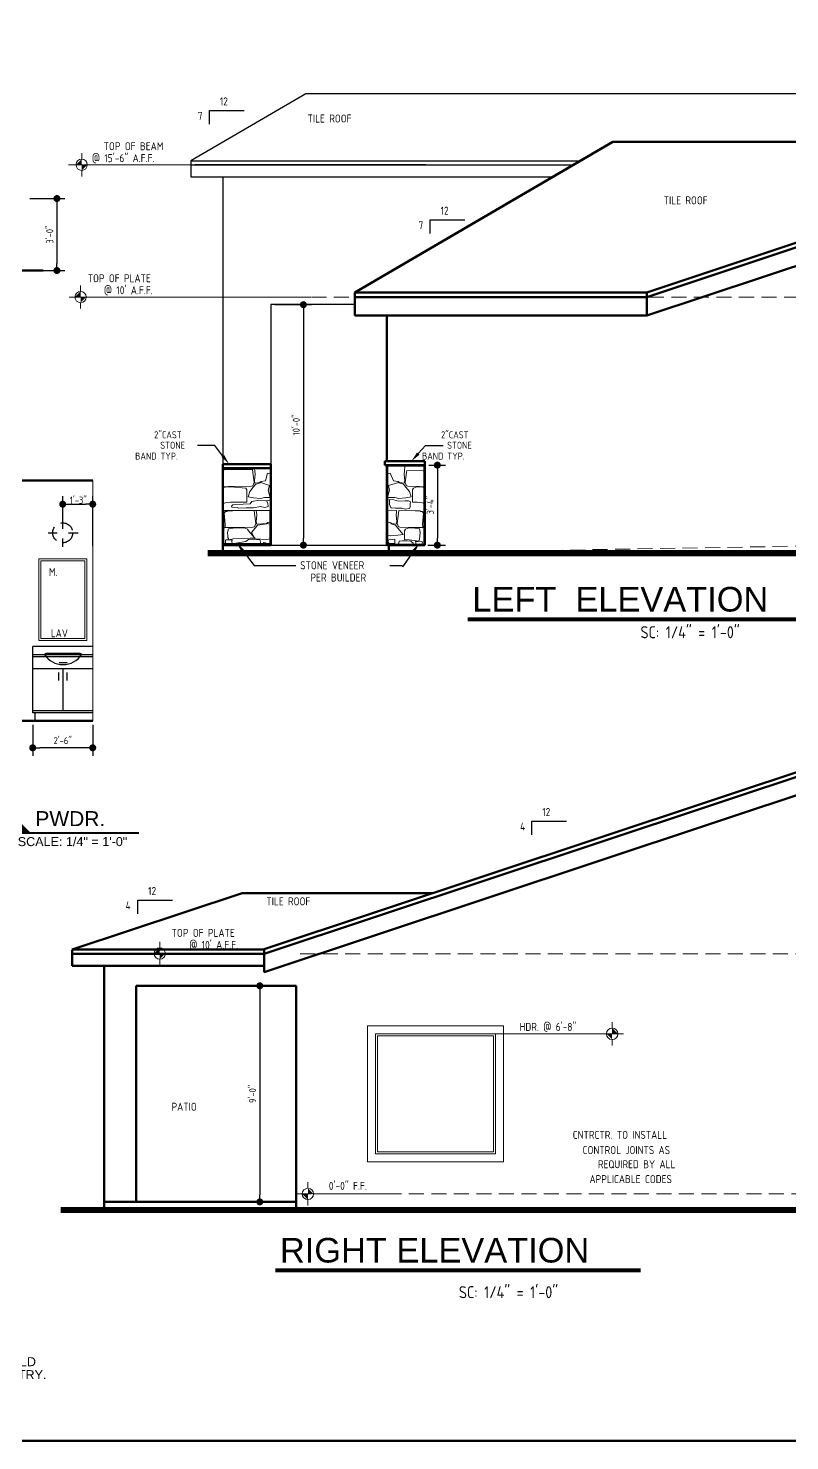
# Model space of a CAD drawing. Header units: feet. Extents: x 57903 to 63568, y -124112 to -112262.
# Drawn here: x 58789 to 59170, y -124112 to -123406 of the extents above; entities that cross this region are included whole.
import ezdxf
from ezdxf import colors
from ezdxf.entities.mleader import LeaderData, LeaderLine
from ezdxf.math import Vec2, Vec3

# ---------------------------------------------------------------- set-up
doc = ezdxf.new("R2010")
doc.units = ezdxf.units.FT
doc.header["$LTSCALE"] = 30
doc.header["$MEASUREMENT"] = 0
doc.linetypes.add('HIDDEN', pattern=[0.375, 0.25, -0.125])
doc.linetypes.add('Solid', pattern=[0])
for name, color, linetype, lineweight in [('CABS', 3, 'Continuous', 13), ('DIMS', 137, 'Continuous', 15), ('ELELEV WINDWS', 25, 'Continuous', 15), ('L1', 251, 'Continuous', 13), ('L3', 33, 'Continuous', 0), ('L4', 3, 'Continuous', 25), ('PLAN LABEL', 7, 'Continuous', 50), ('STONE', 73, 'Continuous', 0), ('WALLS', 7, 'Continuous', 60)]:
    doc.layers.add(name, color=color, linetype=linetype, lineweight=lineweight)
for name, color, linetype in [('DETAILS2', 9, 'Continuous'), ('DIM', 4, 'Continuous'), ('ELECTRICAL', 164, 'HIDDEN'), ('Elevation Text', 4, 'Continuous'), ('TEXT', 7, 'Continuous')]:
    doc.layers.add(name, color=color, linetype=linetype)
doc.styles.add('ARCH', font='ARCHITXT.SHX')
doc.styles.add('SWIS72', font='swissel.ttf', dxfattribs={"height": 4.5})
doc.styles.add('TEXT1', font='ARCHITXT.shx')
doc.dimstyles.new('ARCHITECTURAL', dxfattribs={"dimtxt": 3.5, "dimasz": 3.5, "dimexe": 4, "dimexo": 2, "dimgap": 1.5, "dimtad": 1, "dimdec": 1, "dimzin": 3, "dimdsep": 46, "dimlunit": 4, "dimtxsty": 'ARCH', "dimblk": 'DOT', "dimcen": 0.0625, "dimadec": 0, "dimazin": 0, "dimtfac": 1, "dimtdec": 1, "dimtix": 1, "dimtofl": 0, "dimtmove": 1, "dimatfit": 2, "dimldrblk": 'DOTSMALL', "dimfxl": 1, "dimtolj": 1, "dimtzin": 0, "dimarcsym": 0})

# ---------------------------------------------------------------- blocks, each defined once
blk = doc.blocks.new('_Dot')
at = {"layer": 'DIMS', "color": 0, "lineweight": -2}
blk.add_line((-0.5, 0), (-1, 0), dxfattribs=at)
at = {"layer": 'DIMS', "color": 0, "const_width": 0.5}
blk.add_lwpolyline([(-0.25, 0, 1), (0.25, 0, 1)], format="xyb", close=True, dxfattribs=at)
blk = doc.blocks.new('*D794')
at = {"layer": 'Defpoints', "color": 0, "linetype": 'Solid', "transparency": 16777216}
for p in [(58889.91, -123884.68), (58889.91, -123992.68), (58904.92, -123992.68)]:
    blk.add_point(p, dxfattribs=at)
at = {"layer": 'DIMS', "color": 0, "linetype": 'Solid', "lineweight": -2, "transparency": 16777216}
for p, q in [((58891.91, -123884.68), (58908.92, -123884.68)), ((58904.92, -123888.18), (58904.92, -123989.18)), ((58891.91, -123992.68), (58908.92, -123992.68))]:
    blk.add_line(p, q, dxfattribs=at)
at = {"layer": 'DIMS', "color": 0, "linetype": 'Solid', "lineweight": -2, "transparency": 16777216, "xscale": 3.5, "yscale": 3.5, "zscale": 3.5}
for p, rotation in [((58904.92, -123884.68), 90), ((58904.92, -123992.68), 270)]:
    blk.add_blockref('_Dot', p, dxfattribs=dict(at, rotation=rotation))
at = {"layer": 'DIMS', "color": 0, "linetype": 'Solid', "transparency": 16777216, "insert": (58901.34, -123938.68), "char_height": 3.5, "attachment_point": 5, "rotation": 90, "style": 'ARCH'}
blk.add_mtext('\\A1;9\'-0"', dxfattribs=at)
blk = doc.blocks.new('_DotSmall')
at = {"layer": 'DIMS', "color": 0, "const_width": 0.5}
blk.add_lwpolyline([(-0.0625, 0, 1), (0.0625, 0, 1)], format="xyb", close=True, dxfattribs=at)
blk = doc.blocks.new('*D795')
at = {"layer": 'Defpoints', "color": 0, "transparency": 16777216}
for p in [(58910.48, -123544.29), (58912.68, -123664.48), (58926.73, -123664.48)]:
    blk.add_point(p, dxfattribs=at)
at = {"layer": 'DIMS', "color": 0, "lineweight": -2, "transparency": 16777216}
for p, q in [((58912.48, -123544.29), (58930.73, -123544.29)), ((58926.73, -123547.79), (58926.73, -123660.98)), ((58914.68, -123664.48), (58930.73, -123664.48))]:
    blk.add_line(p, q, dxfattribs=at)
at = {"layer": 'DIMS', "color": 0, "lineweight": -2, "transparency": 16777216, "xscale": 3.5, "yscale": 3.5, "zscale": 3.5}
for p, rotation in [((58926.73, -123544.29), 90), ((58926.73, -123664.48), 270)]:
    blk.add_blockref('_Dot', p, dxfattribs=dict(at, rotation=rotation))
at = {"layer": 'DIMS', "color": 0, "transparency": 16777216, "insert": (58923.15, -123604.38), "char_height": 3.5, "attachment_point": 5, "rotation": 90, "style": 'ARCH'}
blk.add_mtext('\\A1;10\'-0"', dxfattribs=at)
blk = doc.blocks.new('*D796')
at = {"layer": 'Defpoints', "color": 0, "transparency": 16777216}
for p in [(58987.48, -123624.49, 0), (58987, -123664.48, 0), (58993.69, -123664.48)]:
    blk.add_point(p, dxfattribs=at)
at = {"layer": 'DIMS', "color": 0, "lineweight": -2, "transparency": 16777216}
for p, q in [((58989.48, -123624.49), (58997.69, -123624.49)), ((58993.69, -123627.99), (58993.69, -123660.98)), ((58989, -123664.48), (58997.69, -123664.48))]:
    blk.add_line(p, q, dxfattribs=at)
at = {"layer": 'DIMS', "color": 0, "lineweight": -2, "transparency": 16777216, "xscale": 3.5, "yscale": 3.5, "zscale": 3.5}
for p, rotation in [((58993.69, -123624.49), 90), ((58993.69, -123664.48), 270)]:
    blk.add_blockref('_Dot', p, dxfattribs=dict(at, rotation=rotation))
at = {"layer": 'DIMS', "color": 0, "transparency": 16777216, "insert": (58990.11, -123644.48), "char_height": 3.5, "attachment_point": 5, "rotation": 90, "style": 'ARCH'}
blk.add_mtext('\\A1;3\'-4"', dxfattribs=at)
blk = doc.blocks.new('*D799')
at = {"layer": 'Defpoints', "color": 0, "linetype": 'Solid', "transparency": 16777216}
for p in [(58787.96, -123491.25, -0.97), (58787.96, -123527.23, -0.23), (58803.52, -123527.23)]:
    blk.add_point(p, dxfattribs=at)
at = {"layer": 'DIMS', "color": 0, "linetype": 'Solid', "lineweight": -2, "transparency": 16777216}
for p, q in [((58789.96, -123491.25), (58807.52, -123491.25)), ((58803.52, -123494.75), (58803.52, -123523.73)), ((58789.96, -123527.23), (58807.52, -123527.23))]:
    blk.add_line(p, q, dxfattribs=at)
at = {"layer": 'DIMS', "color": 0, "linetype": 'Solid', "lineweight": -2, "transparency": 16777216, "xscale": 3.5, "yscale": 3.5, "zscale": 3.5}
for p, rotation in [((58803.52, -123491.25), 90), ((58803.52, -123527.23), 270)]:
    blk.add_blockref('_Dot', p, dxfattribs=dict(at, rotation=rotation))
at = {"layer": 'DIMS', "color": 0, "linetype": 'Solid', "transparency": 16777216, "insert": (58799.94, -123509.24), "char_height": 3.5, "attachment_point": 5, "rotation": 90, "style": 'ARCH'}
blk.add_mtext('\\A1;3\'-0"', dxfattribs=at)
blk = doc.blocks.new('*D801')
at = {"layer": 'Defpoints', "color": 0, "transparency": 16777216}
for p in [(58791.42, -123752.19, -10.3), (58821.42, -123752.19, -10.42), (58791.42, -123765.75)]:
    blk.add_point(p, dxfattribs=at)
at = {"layer": 'DIMS', "color": 0, "lineweight": -2, "transparency": 16777216}
for p, q in [((58791.42, -123754.19), (58791.42, -123769.75)), ((58821.42, -123754.19), (58821.42, -123769.75)), ((58817.92, -123765.75), (58794.92, -123765.75))]:
    blk.add_line(p, q, dxfattribs=at)
at = {"layer": 'DIMS', "color": 0, "lineweight": -2, "transparency": 16777216, "xscale": 3.5, "yscale": 3.5, "zscale": 3.5, "rotation": 180}
blk.add_blockref('_Dot', (58791.42, -123765.75), dxfattribs=at)
at = {"layer": 'DIMS', "color": 0, "lineweight": -2, "transparency": 16777216, "xscale": 3.5, "yscale": 3.5, "zscale": 3.5}
blk.add_blockref('_Dot', (58821.42, -123765.75), dxfattribs=at)
at = {"layer": 'DIMS', "color": 0, "transparency": 16777216, "insert": (58806.42, -123762.17), "char_height": 3.5, "attachment_point": 5, "style": 'ARCH'}
blk.add_mtext('\\A1;2\'-6"', dxfattribs=at)
blk = doc.blocks.new('*D821')
at = {"layer": 'Defpoints', "color": 0, "linetype": 'Solid', "transparency": 16777216}
for p in [(58821.42, -123644), (58806.42, -123658.3, -10.14), (58821.42, -123667.02, -10.01)]:
    blk.add_point(p, dxfattribs=at)
at = {"layer": 'DIMS', "color": 0, "linetype": 'Solid', "lineweight": -2, "transparency": 16777216}
for p, q in [((58806.42, -123656.3), (58806.42, -123640)), ((58821.42, -123665.02), (58821.42, -123640)), ((58809.92, -123644), (58817.92, -123644))]:
    blk.add_line(p, q, dxfattribs=at)
at = {"layer": 'DIMS', "color": 0, "linetype": 'Solid', "lineweight": -2, "transparency": 16777216, "xscale": 3.5, "yscale": 3.5, "zscale": 3.5, "rotation": 180}
blk.add_blockref('_Dot', (58806.42, -123644), dxfattribs=at)
at = {"layer": 'DIMS', "color": 0, "linetype": 'Solid', "lineweight": -2, "transparency": 16777216, "xscale": 3.5, "yscale": 3.5, "zscale": 3.5}
blk.add_blockref('_Dot', (58821.42, -123644), dxfattribs=at)
at = {"layer": 'DIMS', "color": 0, "linetype": 'Solid', "transparency": 16777216, "insert": (58814.22, -123641.97), "char_height": 3.5, "attachment_point": 5, "style": 'ARCH'}
blk.add_mtext('\\A1;1\'-3"', dxfattribs=at)
blk = doc.blocks.new('A$C558A7ABC')
at = {"layer": 'ELECTRICAL'}
for p, q in [((7.23, 9.81), (7.23, 14.28)), ((0, 6.96), (4.38, 6.96)), ((7.23, 0), (7.23, 4.1)), ((10.08, 6.96), (14.95, 6.96))]:
    blk.add_line(p, q, dxfattribs=at)
blk.add_circle((7.23, 6.96), 4.99, dxfattribs=at)

msp = doc.modelspace()

# ---------------------------------------------------------------- hatches: boundary and pattern name
at = {"layer": 'DIMS'}
h = msp.add_hatch(dxfattribs=at)
h.set_pattern_fill('ANSI31', color=256, scale=1.5, angle=180, style=0)
h.set_pattern_definition([(135, (125012.68272, -107804.94267), (0.13258252147, 0.13258252147), [])])
h.paths.add_polyline_path([(58771.71, -123789.9), (58789.95, -123808.13), (58782.96, -123808.13, 0.781311), (58761.78, -123802.85, 0.122769), (58760.46, -123808.13), (58753.47, -123808.13)])

# ---------------------------------------------------------------- linework, layer by layer
at = {"layer": 'CABS', "elevation": 0.53}
for points in [[(58794.42, -123671.26), (58818.42, -123671.26), (58818.42, -123712.19), (58794.42, -123712.19)], [(58795.42, -123672.26), (58817.42, -123672.26), (58817.42, -123711.19), (58795.42, -123711.19)]]:
    msp.add_lwpolyline(points, close=True, dxfattribs=at)
at = {"layer": 'DETAILS2', "color": 133}
for p, q in [((58821.42, -123715.19, 0.55), (58791.42, -123715.19, 0.51)), ((58791.42, -123748.19, 0.51), (58791.42, -123715.19, 0.51)), ((58791.42, -123719.19, 0.51), (58821.42, -123719.19, 0.55)), ((58791.42, -123720.19, 0.51), (58821.42, -123720.19, 0.55)), ((58791.42, -123726.19, 0.51), (58821.42, -123726.19, 0.55)), ((58804.23, -123728.19, 10.53), (58804.23, -123732.19, 10.53)), ((58804.72, -123723.1, 10.53), (58808.72, -123723.1, 10.53)), ((58806.42, -123726.19, 0.53), (58806.42, -123747.19, 0.53)), ((58808.42, -123728.19, 10.53), (58808.42, -123732.19, 10.53)), ((58821.42, -123747.19, 0.55), (58791.42, -123747.19, 0.51)), ((58821.42, -123748.19, 0.55), (58791.42, -123748.19, 0.51)), ((58792.42, -123748.19, 0.51), (58792.42, -123752.19, 0.51))]:
    msp.add_line(p, q, dxfattribs=at)
at = {"layer": 'DETAILS2', "color": 9}
msp.add_line((58815.15, -123718.6, 8.78), (58798.01, -123718.6, 10.53), dxfattribs=at)
for centre, radius, start, end in [((58798.09, -123719.41, 10.53), 0.821, 95.21974, 159.50218), ((58806.58, -123713.14, 10.53), 11.03, 212.89458, 327.10542), ((58815.08, -123719.41, 10.53), 0.821, 20.49782, 84.78026)]:
    msp.add_arc(centre, radius, start, end, dxfattribs=at)
at = {"layer": 'DIM', "const_width": 1, "elevation": 10.56}
msp.add_lwpolyline([(58783.39, -123808.25), (58844.47, -123808.25)], dxfattribs=at)
at = {"layer": 'DIMS'}
for p, q in [((58809.25, -123474.48, 0.25), (58870.48, -123474.48, 0.25)), ((58815.89, -123471.54, 0.25), (58815.89, -123468.59, 0.25)), ((58815.89, -123477.21, 0.25), (58815.89, -123480.16, 0.25)), ((58815.34, -123537.65, 0.25), (58815.34, -123534.69, 0.25)), ((58809.57, -123540.48), (58930.48, -123540.48)), ((58815.34, -123543.31, 0.25), (58815.34, -123546.26, 0.25)), ((58854.89, -123865.73), (58854.89, -123862.78)), ((58848.25, -123868.67), (58907.19, -123868.67)), ((58854.89, -123871.4), (58854.89, -123874.35)), ((59081.07, -123905.85, -0.01), (59081.07, -123902.9, -0.01)), ((59022.69, -123908.68), (59086.7, -123908.68, -0.01)), ((59081.07, -123911.51, -0.01), (59081.07, -123914.47, -0.01)), ((58926.14, -123988.68), (58923.19, -123988.68)), ((58928.97, -123985.85), (58928.97, -123982.9)), ((58970.99, -123988.68), (58931.41, -123988.68)), ((58928.97, -123991.51), (58928.97, -123994.47))]:
    msp.add_line(p, q, dxfattribs=at)
at = {"layer": 'DIMS', "color": 7}
msp.add_line((58821.42, -123632.19, 0.77), (58821.42, -123752.19, 0.4), dxfattribs=at)
at = {"layer": 'DIMS'}
for centre in [(58815.89, -123474.38, 0.25), (58815.34, -123540.48, 0.25), (58854.89, -123868.57), (59081.07, -123908.68, -0.01), (58928.97, -123988.68)]:
    msp.add_circle(centre, 2.83, dxfattribs=at)
for points in [[(58813.05, -123474.38, 0.25), (58815.89, -123471.54, 0.25), (58818.72, -123474.38, 0.25), (58815.89, -123477.21, 0.25)], [(58812.51, -123540.48, 0.25), (58815.34, -123537.65, 0.25), (58818.18, -123540.48, 0.25), (58815.34, -123543.31, 0.25)], [(58852.06, -123868.57), (58854.89, -123865.73), (58857.73, -123868.57), (58854.89, -123871.4)], [(59083.91, -123908.68, -0.01), (59081.07, -123905.85, -0.01), (59078.24, -123908.68, -0.01), (59081.07, -123911.51, -0.01)], [(58931.81, -123988.68), (58928.97, -123985.85), (58926.14, -123988.68), (58928.97, -123991.51)]]:
    msp.add_solid(points, dxfattribs=at)
at = {"layer": 'ELELEV WINDWS'}
for p, q in [((58962.69, -123908.68), (58962.69, -123968.68)), ((58962.69, -123908.68), (59022.69, -123908.68)), ((59022.69, -123968.68), (59022.69, -123908.68)), ((58962.69, -123968.68), (59022.69, -123968.68))]:
    msp.add_line(p, q, dxfattribs=at)
msp.add_lwpolyline([(58958.69, -123904.68), (59026.69, -123904.68), (59026.69, -123972.68), (58958.69, -123972.68)], close=True, dxfattribs=at)
at = {"layer": 'Elevation Text', "color": 7}
for p, q in [((58879.81, -123454.14, 0.25), (58879.81, -123447.32, 0.25)), ((58879.81, -123447.32, 0.25), (58897.14, -123447.32, 0.25)), ((58990.15, -123508.79, 0), (58990.15, -123501.97, 0)), ((58990.15, -123501.97, 0), (59007.48, -123501.97, 0)), ((59040.97, -123809.3, 0), (59040.97, -123802.48, 0)), ((59040.97, -123802.48, 0), (59058.3, -123802.48, 0)), ((58843.93, -123848.75, 0), (58843.93, -123841.94, 0)), ((58843.93, -123841.94, 0), (58861.26, -123841.94, 0))]:
    msp.add_line(p, q, dxfattribs=at)
at = {"layer": 'Elevation Text', "color": 253}
for p, q in [((58882.38, -123614.74, 0.25), (58873.75, -123614.74, 0.25)), ((58987.83, -123614.74, 0), (58996.45, -123614.74, 0)), ((58987.93, -123614.74, -0.07), (58996.56, -123614.74, -0.07)), ((58902.04, -123674.71, 0.26), (58922.95, -123674.71, 0.26)), ((58976.11, -123674.77, 0), (58969.92, -123674.77, 0))]:
    msp.add_line(p, q, dxfattribs=at)
at = {"layer": 'L1', "linetype": 'HIDDEN'}
for p, q in [((59714.48, -123540.48), (58848.75, -123540.48)), ((59202.48, -123664.48), (58968.48, -123668.48)), ((58925.19, -123868.68), (59790.92, -123868.68)), ((58923.19, -123988.68), (59711.2, -123988.68))]:
    msp.add_line(p, q, dxfattribs=at)
at = {"layer": 'L1'}
for p, q in [((58968.98, -123663.95, 0.24), (58987, -123663.95, -0.07)), ((58963.69, -123909.68), (58963.69, -123952.86)), ((58963.69, -123909.68), (59021.69, -123909.68)), ((59021.69, -123952.86), (59021.69, -123909.68)), ((58963.69, -123949.22), (58963.69, -123967.68)), ((59021.69, -123967.68), (59021.69, -123949.22)), ((58963.69, -123967.68), (59021.69, -123967.68))]:
    msp.add_line(p, q, dxfattribs=at)
at = {"layer": 'L1', "lineweight": 50}
for p, q in [((58896.19, -123838.31, 0), (58811.19, -123866.56)), ((58896.19, -123838.31, 0.01), (58991.57, -123838.31, 0.01)), ((58907.19, -123866.56), (58811.19, -123866.56)), ((58811.19, -123866.68), (58811.19, -123874.68)), ((58907.19, -123868.68), (58811.19, -123868.68)), ((58907.19, -123874.68), (58811.19, -123874.68)), ((58827.19, -123874.68), (58827.19, -123996.68)), ((58843.19, -123884.68), (58843.19, -123992.68)), ((58843.19, -123884.68), (58923.19, -123884.68)), ((58923.19, -123992.68), (58827.19, -123992.68))]:
    msp.add_line(p, q, dxfattribs=at)
at = {"layer": 'L1', "elevation": -0.07}
msp.add_lwpolyline([(58987, -123663.95), (58987, -123625.03), (58968.98, -123625.03), (58968.98, -123663.95)], dxfattribs=at)
at = {"layer": 'L1', "elevation": 0.26}
msp.add_lwpolyline([(58886.96, -123647.1), (58909.98, -123647.1), (58909.98, -123663.7), (58886.96, -123663.7)], close=True, dxfattribs=at)
at = {"layer": 'L3', "color": 31, "lineweight": 30}
for p, q in [((58928, -123438.92, 0.25), (58870.48, -123472.48, 0.25)), ((59397, -123438.92, 0.25), (58928, -123438.92, 0.25)), ((58870.48, -123472.48, 0.25), (59065.07, -123472.48, 0.25)), ((58870.48, -123472.48, 0.25), (58870.48, -123480.48, 0.25)), ((58987.87, -123474.48, 0.25), (58872.48, -123474.48, 0.25)), ((58870.48, -123480.48, 0.25), (59051.35, -123480.48, 0.25)), ((58886.48, -123480.48, 0.25), (58886.48, -123668.48, 0.25)), ((58910.48, -123544.29), (58910.48, -123664.48)), ((58952.48, -123544.29, 0), (58910.48, -123544.29)), ((58968.48, -123624.49), (58968.48, -123664.48)), ((58910.48, -123664.48), (58968.48, -123664.48))]:
    msp.add_line(p, q, dxfattribs=at)
at = {"layer": 'L3', "color": 253, "lineweight": 30, "const_width": 0.6, "elevation": 0.25}
msp.add_lwpolyline([(58870.48, -123474.48), (59061.64, -123474.48)], dxfattribs=at)
at = {"layer": 'L4', "color": 253, "lineweight": 50}
for p, q in [((59417.48, -123432.12, 0), (59098.48, -123538.15)), ((59417.48, -123434.44, 0), (59098.48, -123540.48, 0)), ((59417.48, -123443.69, 0), (59098.48, -123549.73, 0)), ((59081.37, -123462.97), (58952.48, -123538.15)), ((59081.37, -123462.97), (59324.67, -123462.97)), ((58952.48, -123538.15), (58952.48, -123549.73)), ((58952.48, -123538.15), (59098.48, -123538.15)), ((58952.48, -123540.48), (59098.48, -123540.48)), ((59098.48, -123538.15), (59098.48, -123549.73, 0)), ((58952.48, -123549.73), (59098.48, -123549.73)), ((59098.48, -123549.73), (58954.48, -123549.73)), ((58968.48, -123549.73), (58968.48, -123622.49)), ((58967.48, -123622.49, 0.18), (58967.48, -123624.49, 0.18)), ((58967.48, -123622.49, -0.07), (58987.48, -123622.49, -0.07)), ((58987.48, -123622.49, -0.07), (58987.48, -123664.48, -0.07)), ((58967.48, -123624.49, -0.07), (58987.48, -123624.49, -0.07)), ((58968.48, -123624.49, 0.18), (58968.48, -123664.48, 0.25)), ((58968.48, -123624.49, 0.18), (58968.48, -123664.48, 0.25)), ((58987.48, -123664.48, 0.33), (58968.48, -123664.48, 0.25)), ((58968.48, -123664.48), (58987.48, -123664.48, -0.07)), ((58969.48, -123664.48, 0.25), (58969.48, -123668.48, 0.25)), ((59226.19, -123760.32, 0), (58907.19, -123866.36)), ((59226.19, -123762.64, 0), (58907.19, -123868.68, 0)), ((59226.19, -123771.89, 0), (58907.19, -123877.93, 0)), ((58907.19, -123866.68), (58907.19, -123877.93)), ((58923.19, -123884.68), (58923.19, -123996.68))]:
    msp.add_line(p, q, dxfattribs=at)
at = {"layer": 'L4', "color": 31, "lineweight": 50}
for p, q in [((58910.48, -123623.99, 0), (58886.48, -123623.99, 0.25)), ((58886.48, -123623.99, 0.26), (58886.48, -123668.48, 0.25)), ((58910.48, -123625.99, 0), (58886.48, -123625.99, 0.25)), ((58910.48, -123623.99, 0.01), (58910.48, -123664.48, 0)), ((58968.48, -123624.49, -0.07), (58968.48, -123664.48, 0)), ((58910.48, -123664.48), (58886.48, -123664.48, 0.25))]:
    msp.add_line(p, q, dxfattribs=at)
at = {"layer": 'PLAN LABEL', "const_width": 2, "elevation": 0}
for points in [[(59191.62, -123701.5), (59008.88, -123701.5)], [(59095.4, -124026.83), (58912.66, -124026.83)]]:
    msp.add_lwpolyline(points, dxfattribs=at)
at = {"layer": 'STONE', "color": 252}
for points, elevation in [([(58901.26, -123626.74), (58887.31, -123626.84), (58886.48, -123626.87)], 0.25), ([(58886.48, -123635.29), (58889.24, -123635.15), (58900.78, -123634.96), (58901.48, -123634.78), (58902.05, -123633.16), (58901.39, -123628.09), (58901.26, -123626.74)], 0.25), ([(58910.48, -123628.6), (58910.36, -123628.71), (58909.93, -123628.77), (58909.43, -123628.62), (58908.82, -123628.46), (58907.84, -123632.3), (58905.63, -123632.63), (58904.93, -123633.18), (58902.53, -123633.51), (58902.27, -123632.4), (58902.55, -123628.86), (58902.42, -123627.68), (58902.29, -123625.99)], 0), ([(58968.98, -123628.76), (58969.03, -123628.77), (58969.53, -123628.62), (58970.14, -123628.46), (58971.84, -123632.3), (58974.04, -123632.63), (58974.75, -123633.18), (58977.15, -123633.51), (58977.41, -123632.4), (58977.12, -123628.86), (58977.25, -123627.68), (58977.36, -123625.03)], -0.07), ([(58987, -123635.27), (58984.72, -123635.15), (58978.89, -123634.96), (58978.19, -123634.78), (58977.62, -123633.16), (58978.28, -123628.09), (58978.41, -123627.24)], -0.07), ([(58978.41, -123627.24), (58986.65, -123627.34), (58987, -123627.35)], -0.07), ([(58886.48, -123643.79), (58887.66, -123643.37), (58890.37, -123643.03), (58898.41, -123643), (58898.44, -123636.88), (58897.9, -123635.95), (58890.53, -123635.32), (58887.58, -123635.46), (58886.48, -123635.78)], 0.25), ([(58910.19, -123640.72), (58907.23, -123640.63), (58905.24, -123641.08), (58901.79, -123640.77), (58899.05, -123640.37), (58899.98, -123637.72), (58901.7, -123635.46), (58902.88, -123634.05), (58905.24, -123633.25)], 0), ([(58905.39, -123633.11), (58909.71, -123634.58), (58909.19, -123637.04), (58910.19, -123640.72)], 0), ([(58974.28, -123633.11), (58969.25, -123634.58), (58969.77, -123637.04), (58968.98, -123639.95)], -0.07), ([(58968.98, -123640.72), (58972.44, -123640.63), (58974.43, -123641.08), (58977.88, -123640.77), (58980.62, -123640.37), (58979.7, -123637.72), (58977.97, -123635.46), (58976.79, -123634.05), (58974.43, -123633.25)], -0.07), ([(58987, -123643.62), (58986.3, -123643.37), (58983.59, -123643.03), (58981.26, -123643), (58981.23, -123636.88), (58981.78, -123635.95), (58983.43, -123635.32), (58986.38, -123635.46), (58987, -123635.64)], -0.07), ([(58891.41, -123644.26), (58896.62, -123643.99), (58900.09, -123643.88), (58901.03, -123642.63), (58904.38, -123642.05), (58908.03, -123642.26), (58910.83, -123641.92), (58908.27, -123642.34), (58908.96, -123643.55), (58909.06, -123645.22), (58907.45, -123645.63), (58905.32, -123645.11), (58901.76, -123645.76), (58898.04, -123645.86), (58894.29, -123645.93), (58893.7, -123645.68), (58890.99, -123645.49), (58890.8, -123644.97), (58891.41, -123644.26)], 0), ([(58969.6, -123641.61), (58971.87, -123641.82), (58974.19, -123642.46), (58977.59, -123642.35), (58979.25, -123642.3), (58980.27, -123642.89), (58980.1, -123643.84), (58980.04, -123644.52), (58980.1, -123645.27), (58979.71, -123646.18), (58977.64, -123646.41), (58975.98, -123646.01), (58972.81, -123645.98), (58970.9, -123645.9), (58970.41, -123645.75), (58969.83, -123644.17), (58969.77, -123642.84), (58969.76, -123642.53), (58969.7, -123642.15), (58969.6, -123641.61)], -0.07), ([(58902.1, -123647.23), (58891.31, -123647.33), (58888.95, -123647.37), (58888.53, -123647.59), (58887.78, -123647.64), (58887.12, -123648.56), (58887.65, -123654.2), (58887.56, -123655.2), (58887.52, -123655.77), (58887.72, -123655.73), (58890.92, -123655.73), (58895.79, -123655.64), (58901.62, -123655.45), (58902.32, -123655.27), (58902.89, -123653.65), (58902.23, -123648.58), (58902.1, -123647.23)], 0.25), ([(58909.98, -123652.96), (58908.92, -123653.12), (58908.21, -123653.67), (58903.37, -123654), (58903.11, -123652.89), (58903.39, -123649.35), (58903.26, -123648.17), (58903.19, -123647.16)], 0), ([(58973.33, -123647.16), (58970.69, -123646.96), (58968.98, -123647.23), (58968.98, -123647.23)], -0.08), ([(58968.98, -123652.96), (58970.04, -123653.12), (58970.75, -123653.67), (58973.15, -123654), (58973.41, -123652.89), (58973.12, -123649.35), (58973.25, -123648.17), (58973.33, -123647.16)], -0.08), ([(58974.41, -123647.23), (58982.65, -123647.33), (58985.01, -123647.37), (58985.43, -123647.59), (58986.18, -123647.64), (58986.84, -123648.56), (58986.31, -123654.2), (58986.4, -123655.2), (58986.44, -123655.77), (58986.24, -123655.73), (58983.04, -123655.73), (58980.72, -123655.64), (58974.89, -123655.45), (58974.19, -123655.27), (58973.62, -123653.65), (58974.28, -123648.58), (58974.41, -123647.23)], -0.08), ([(58888.8, -123658.07), (58889.04, -123661.79), (58889.17, -123660.67), (58889.45, -123661.75), (58891.66, -123661.33), (58900.09, -123660.98), (58902.41, -123660.96), (58899.28, -123657.38), (58898.74, -123656.45), (58897.08, -123655.81), (58891.58, -123655.95), (58889.22, -123656.31), (58888.8, -123658.07)], 0.25), ([(58909.98, -123661.24), (58908.53, -123661.57), (58902.63, -123661.26), (58902.28, -123660.86), (58900.82, -123658.21), (58902.54, -123655.95), (58903.72, -123654.54), (58908.53, -123653.74)], 0), ([(58908.68, -123653.6), (58909.98, -123653.98)], 0), ([(58968.98, -123659.49), (58970.43, -123659.81), (58973.88, -123659.5), (58976.62, -123659.1), (58975.7, -123658.21), (58973.97, -123655.95), (58972.79, -123654.54), (58970.43, -123653.74)], -0.08), ([(58985.16, -123658.07), (58984.92, -123660.03), (58984.79, -123661.45), (58984.51, -123662.53), (58982.3, -123662.1), (58979.59, -123661.76), (58977.26, -123661.73), (58977.23, -123657.38), (58977.78, -123656.45), (58979.43, -123655.81), (58982.38, -123655.95), (58984.74, -123656.31), (58985.16, -123658.07)], -0.08), ([(58890.88, -123661.92), (58889.79, -123661.86), (58888.66, -123661.74), (58888.11, -123661.86), (58887.74, -123662.04), (58887.83, -123662.71), (58887.77, -123663.41), (58887.64, -123663.7)], 0.26), ([(58891.08, -123663.7), (58891.01, -123662.61), (58891.13, -123661.85), (58890.8, -123661.92)], 0.26), ([(58905.05, -123661.63), (58903.36, -123661.61), (58901.06, -123661.54), (58899.23, -123661.72), (58898.01, -123662.69), (58891.94, -123663.7)], 0.25), ([(58905.03, -123661.63), (58905.47, -123663.7)], 0), ([(58908, -123663.7), (58908.02, -123663.29), (58906.96, -123663.14), (58906.68, -123663.7)], -0.01), ([(58969.53, -123663.67), (58970.15, -123663.59), (58971.44, -123663.62), (58972.46, -123663.6), (58972.51, -123662.41), (58972.39, -123661.45), (58972.44, -123661.43), (58971.1, -123661.58), (58970.16, -123661.49), (58969.36, -123661.79), (58969.09, -123662.03), (58969.06, -123662.49), (58969.16, -123662.71), (58969.36, -123663.5), (58969.54, -123663.68)], -0.09), ([(58972.45, -123663.95), (58972.71, -123663.91), (58972.99, -123664.48)], -0.09), ([(58974.64, -123662.41), (58974.32, -123663.95)], -0.08), ([(58974.63, -123662.41), (58976.31, -123662.39), (58978.62, -123662.32), (58980.44, -123662.5), (58981.67, -123663.47), (58981.84, -123663.95)], -0.08), ([(58982.91, -123663.95), (58982.95, -123663.39), (58982.83, -123662.63), (58983.16, -123662.7)], -0.08), ([(58983.08, -123662.7), (58984.18, -123662.64), (58985.3, -123662.51), (58985.85, -123662.64), (58986.22, -123662.82), (58986.13, -123663.49), (58986.17, -123663.95)], -0.08)]:
    msp.add_lwpolyline(points, dxfattribs=dict(at, elevation=elevation))
at = {"layer": 'WALLS'}
for p, q in [((58673.26, -123527.23, -11.12), (58796.69, -123527.23, -10.32)), ((58821.42, -123632.19, 0.55), (58785.42, -123632.19, 0.55)), ((58821.42, -123752.19, 0.55), (58760.15, -123752.19, 0.55)), ((58821.42, -123752.19, 0.55), (58791.42, -123752.19, 0.51))]:
    msp.add_line(p, q, dxfattribs=at)
msp.add_lwpolyline([(59975.82, -123032.05), (58342.17, -123032.05), (58342.17, -124112.05), (59975.82, -124112.05)], close=True, dxfattribs=at)
at = {"layer": 'WALLS', "const_width": 3}
for points in [[(59838.36, -123668.48), (58878.88, -123668.48)], [(58805.31, -123996.68), (59772.92, -123996.68)]]:
    msp.add_lwpolyline(points, dxfattribs=at)

# ---------------------------------------------------------------- block references
at = {"layer": 'ELECTRICAL'}
msp.add_blockref('A$C558A7ABC', (58799.19, -123665.26, 0.53), dxfattribs=at)

# ---------------------------------------------------------------- texts
at = {"layer": 'DIM', "style": 'SWIS72'}
for s, height, p in [('PWDR.', 7.5, (58792.75, -123804.91, 10.56)), ('SCALE: 1/4" = 1\'-0"', 4.5, (58783.93, -123814.88, 10.56))]:
    msp.add_text(s, height=height, dxfattribs=at).set_placement(p)
at = {"layer": 'DIM', "linetype": 'Solid', "insert": (58643.23, -124063.8, -23.65), "char_height": 4.5, "width": 164.3662, "attachment_point": 1, "line_spacing_factor": 0.863889, "style": 'SWIS72'}
msp.add_mtext('NOTE: \\PCABINET CONTRACTOR MUST VERIFY ALL FIELD CONDITIONS PRIOR TO FABRICATING CABINETRY.  CABINETRY SHOWN IS FOR CONCEPTUAL PURPUSES ONLY.', dxfattribs=at)
at = {"layer": 'DIMS', "color": 7, "style": 'TEXT1'}
for s, p in [('M.', (58799.51, -123679.89, 0.52)), ('LAV', (58800.45, -123710.48, 0.52))]:
    msp.add_text(s, height=4, dxfattribs=at).set_placement(p)
at = {"layer": 'Elevation Text', "color": 7, "style": 'TEXT1'}
for s, p in [('12', (58884.96, -123444.7, 0.25)), ('7', (58873.93, -123451.93, 0.25)), ('TILE ROOF', (58928.81, -123453.27)), ('TOP OF BEAM', (58826.88, -123467.1, 0.25)), ('@ 15\'-6" A.F.F.', (58821.01, -123473.08, 0.25)), ('12', (58995.3, -123499.34, 0)), ('TILE ROOF ', (59106.83, -123494.16)), ('7', (58984.27, -123506.58, 0)), ('TOP OF PLATE ', (58818.9, -123533.1, 0.25)), ("@ 10' A.F.F.", (58827.01, -123539.08, 0.25)), ('12', (59046.12, -123799.85, 0)), ('4', (59035.09, -123807.09, 0)), ('12', (58849.08, -123839.31, 0)), ('TILE ROOF ', (58908.2, -123844.47)), ('4', (58837.86, -123846.54, 0)), ('TOP OF PLATE ', (58860.85, -123860.25)), ("@ 10' A.F.F.", (58869.66, -123866.23)), ('HDR. @ 6\'-8" ', (59034.75, -123907.21, -0.01)), ('PATIO', (58860.82, -123947.13))]:
    msp.add_text(s, height=4, dxfattribs=at).set_placement(p)
at = {"layer": 'Elevation Text', "color": 253, "style": 'TEXT1'}
for s, height, p in [('2"CAST', 3.5, (58852.14, -123611.06, 0.27)), ('2"CAST', 3.5, (58995.54, -123611.06, 0.02)), ('STONE ', 3.5, (58855.18, -123616.3, 0.27)), ('STONE ', 3.5, (58998.58, -123616.3, 0.02)), ('BAND TYP.', 3.5, (58842.63, -123621.71, 0.27)), ('BAND TYP.', 3.5, (58986.03, -123621.71, 0.02)), ('STONE VENEER ', 4, (58925.15, -123676.54, 0.25)), ('PER BUILDER ', 4, (58930.25, -123682.67, 0.25))]:
    msp.add_text(s, height=height, dxfattribs=at).set_placement(p)
at = {"layer": 'Elevation Text', "color": 253, "linetype": 'Solid', "style": 'TEXT1'}
for s, p in [('CNTRCTR. TO INSTALL ', (59061.37, -123961.18)), ('CONTROL JOINTS AS ', (59066.33, -123968.77)), ('REQUIRED BY ALL ', (59073.94, -123975.86)), ('0\'-0" F.F.', (58939.44, -123986.68)), ('APPLICABLE CODES ', (59069.75, -123983.3))]:
    msp.add_text(s, height=4, dxfattribs=at).set_placement(p)
at = {"layer": 'PLAN LABEL', "style": 'SWIS72'}
for s, p in [('LEFT  ELEVATION', (59011.17, -123697.65)), ('RIGHT ELEVATION', (58915.01, -124022.98, 0))]:
    msp.add_text(s, height=12.2976, dxfattribs=at).set_placement(p)
at = {"layer": 'TEXT', "style": 'TEXT1'}
for p in [(59095.24, -123711), (59004.46, -124040.8, 0)]:
    msp.add_text('SC: 1/4" = 1\'-0"', height=6, dxfattribs=at).set_placement(p)

# ---------------------------------------------------------------- dimensions: what is measured, and where the dimension line sits
at = {"layer": 'DIMS', "linetype": 'Solid'}
for base, p1, p2, picture, middle in [((58803.52, -123527.23, -10.15), (58787.96, -123491.25, -11.12), (58787.96, -123527.23, -10.38), '*D799', (58799.94, -123509.24, -10.15)), ((58904.92, -123992.68), (58889.91, -123884.68), (58889.91, -123992.68), '*D794', (58901.34, -123938.68))]:
    dim = msp.add_linear_dim(base=base, p1=p1, p2=p2, angle=90, dimstyle='ARCHITECTURAL', dxfattribs=at)
    dim.commit()
    dim.dimension.update_dxf_attribs({"geometry": picture, "text_midpoint": middle})
at = {"layer": 'DIMS'}
dim = msp.add_linear_dim(base=(58926.73, -123664.48), p1=(58910.48, -123544.29), p2=(58912.68, -123664.48), angle=90, dimstyle='ARCHITECTURAL', dxfattribs=at)
dim.commit()
dim.dimension.update_dxf_attribs({"geometry": '*D795', "text_midpoint": (58926.73, -123604.38), "dimtype": 160})
for base, p1, p2, angle, picture, middle in [((58993.69, -123664.48, -0.07), (58987.48, -123624.49, -0.07), (58987, -123664.48, -0.07), 90, '*D796', (58990.11, -123644.48, -0.07)), ((58791.42, -123765.75, 10.82), (58821.42, -123752.19, 0.4), (58791.42, -123752.19, 0.51), 180, '*D801', (58806.42, -123762.17, 10.82))]:
    dim = msp.add_linear_dim(base=base, p1=p1, p2=p2, angle=angle, dimstyle='ARCHITECTURAL', dxfattribs=at)
    dim.commit()
    dim.dimension.update_dxf_attribs({"geometry": picture, "text_midpoint": middle})
at = {"layer": 'DIMS', "linetype": 'Solid'}
dim = msp.add_linear_dim(base=(58821.42, -123644, 10.67), p1=(58806.42, -123658.3, 0.53), p2=(58821.42, -123667.02, 0.66), dimstyle='ARCHITECTURAL', dxfattribs=at)
dim.commit()
dim.dimension.update_dxf_attribs({"geometry": '*D821', "text_midpoint": (58814.22, -123645.55, 10.67), "dimtype": 160})

# ---------------------------------------------------------------- leaders
at = {"layer": 'Elevation Text', "color": 253}
ml = msp.add_multileader_mtext('Standard', dxfattribs=at)
ml.set_content('', color=253)
ml.set_leader_properties()
ml.build(insert=Vec2(0, 0))
ml.multileader.update_dxf_attribs({"text_right_attachment_type": 6, "dogleg_length": 0, "arrow_head_size": 5.12})
ctx = ml.context
ctx.base_point, ctx.char_height, ctx.arrow_head_size, ctx.landing_gap_size, ctx.plane_origin, ctx.plane_x_axis, ctx.plane_y_axis = Vec3(58882.51, -123614.74, 0.25), 0.18, 5.12, 0.09, Vec3(58908.74, -123665.71, 0.25), Vec3(-0.707107, 0.707107), Vec3(-0.707107, -0.707107)
ctx.right_attachment = 6
notes = []
notes.append((ctx, [(0, (1, 1, 0), (58882.51, -123614.74, 0.25), (-0.707107, 0.707107), 0, [(0, [(58889.59, -123623.99, 0.25)], 0, [])])]))
ctx.mtext.insert, ctx.mtext.text_direction, ctx.mtext.rotation, ctx.mtext.flow_direction = Vec3(58882.38, -123614.74, 0.25), Vec3(-0.707107, 0.707107), 2.356194, 5
ml = msp.add_multileader_mtext('Standard', dxfattribs=at)
ml.set_content('', color=253)
ml.set_leader_properties()
ml.build(insert=Vec2(0, 0))
ml.multileader.update_dxf_attribs({"text_right_attachment_type": 6, "dogleg_length": 0, "arrow_head_size": 5.12})
ctx = ml.context
ctx.base_point, ctx.char_height, ctx.arrow_head_size, ctx.landing_gap_size, ctx.plane_origin, ctx.plane_x_axis, ctx.plane_y_axis = Vec3(58987.8, -123614.74, -0.07), 0.18, 5.12, 0.09, Vec3(58957.57, -123665.71, -0.07), Vec3(0.707107, 0.707107), Vec3(-0.707107, 0.707107)
ctx.right_attachment = 6
notes.append((ctx, [(0, (1, 1, 0), (58987.8, -123614.74, -0.07), (-0.707107, 0.707107), 0, [(0, [(58980.72, -123622.49, -0.07)], 0, [])])]))
ctx.mtext.insert, ctx.mtext.text_direction, ctx.mtext.rotation, ctx.mtext.flow_direction = Vec3(58987.93, -123614.74, -0.07), Vec3(-0.707107, -0.707107), 3.926991, 5
ml = msp.add_multileader_mtext('Standard', dxfattribs=at)
ml.set_content('', color=253)
ml.set_leader_properties()
ml.build(insert=Vec2(0, 0))
ml.multileader.update_dxf_attribs({"text_right_attachment_type": 6, "dogleg_length": 0, "arrow_head_size": 5.12})
ctx = ml.context
ctx.base_point, ctx.char_height, ctx.arrow_head_size, ctx.landing_gap_size, ctx.plane_origin, ctx.plane_x_axis, ctx.plane_y_axis = Vec3(58902.04, -123674.71, 0.26), 0.18, 5.12, 0.09, Vec3(58842.32, -123622.6, 0.26), Vec3(0.707107, -0.707107), Vec3(0.707107, 0.707107)
ctx.right_attachment = 6
notes.append((ctx, [(0, (1, 1, 0), (58902.04, -123674.71, 0.26), (-0.707107, -0.707107), 0, [(0, [(58893.47, -123663.33, 0.26)], 0, [])])]))
ctx.mtext.insert, ctx.mtext.text_direction, ctx.mtext.rotation, ctx.mtext.flow_direction = Vec3(58902.16, -123674.71, 0.26), Vec3(0.707107, -0.707107), 5.497787, 5
ml = msp.add_multileader_mtext('Standard', dxfattribs=at)
ml.set_content('', color=253)
ml.set_leader_properties()
ml.build(insert=Vec2(0, 0))
ml.multileader.update_dxf_attribs({"text_right_attachment_type": 6, "dogleg_length": 0, "arrow_head_size": 5.12})
ctx = ml.context
ctx.base_point, ctx.char_height, ctx.arrow_head_size, ctx.landing_gap_size, ctx.plane_origin, ctx.plane_x_axis, ctx.plane_y_axis = Vec3(58976.38, -123675.09, 0), 0.18, 5.12, 0.09, Vec3(59031.94, -123622.6, 0), Vec3(-0.707107, -0.707107), Vec3(0.707107, -0.707107)
ctx.right_attachment = 6
notes.append((ctx, [(1, (1, 1, 0), (58976.32, -123675.28, 0), (1, 0), 0, [(0, [(58984.79, -123663.33, 0)], 0, [])])]))
ctx.mtext.insert, ctx.mtext.text_direction, ctx.mtext.rotation, ctx.mtext.flow_direction = Vec3(58976.1, -123674.71, 0), Vec3(0.707107, 0.707107), 0.785398, 5
for ctx, leaders in notes:
    for number, flags, end, landing, length, lines in leaders:
        leader = LeaderData()
        leader.index, (leader.has_last_leader_line, leader.has_dogleg_vector, leader.attachment_direction) = number, flags
        leader.last_leader_point, leader.dogleg_vector, leader.dogleg_length = Vec3(end), Vec3(landing), length
        for number, points, colour, breaks in lines:
            line = LeaderLine()
            line.index, line.vertices, line.color, line.breaks = number, Vec3.list(points), colors.encode_raw_color(colour), breaks
            leader.lines.append(line)
        ctx.leaders.append(leader)

doc.saveas('drawing.dxf')
